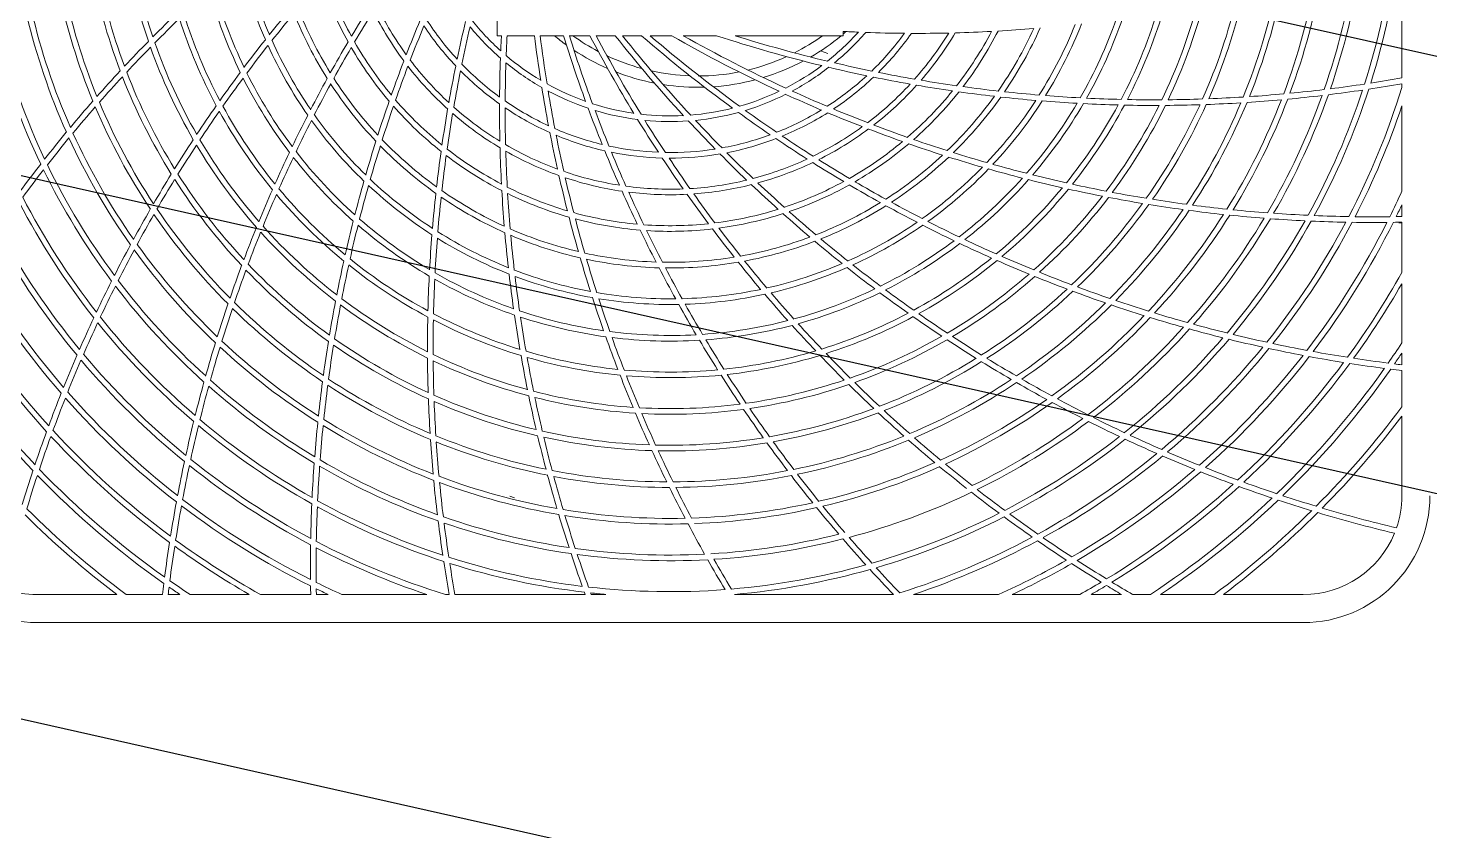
# Model space of a CAD drawing. Header units: millimetres. Extents: x -5096 to 255006, y -2833 to 77941.
# Drawn here: x 213182 to 214495, y 34242 to 34994 of the extents above; entities that cross this region are included whole.
import ezdxf

# ---------------------------------------------------------------- set-up
doc = ezdxf.new("R2010")
doc.units = ezdxf.units.MM
doc.layers.add('图框', color=7, linetype='Continuous', lineweight=0)

# ---------------------------------------------------------------- blocks, each defined once
blk = doc.blocks.new('A$C502410BE')
for p, q in [((13107.1, 6988.6), (17187.6, 6072.3)), ((13107.1, 6579.2), (17187.6, 5662.9)), ((13107.1, 6070.3), (17187.6, 5153.9))]:
    blk.add_line(p, q)
at = {"layer": '图框', "color": 1, "linetype": 'Continuous'}
for p, q in [((14612.7, 6472), (14612.7, 6573.2)), ((15460.1, 6554.5), (15460.1, 6432.5)), ((14936.9, 6476), (14936.9, 6472)), ((14616.7, 6472), (14612.7, 6472)), ((14647.7, 6472), (14622, 6472)), ((14674.8, 6472), (14653, 6472)), ((14699.6, 6472), (14680.3, 6472)), ((14723.4, 6472), (14705.5, 6472)), ((14747.9, 6472), (14730.1, 6472)), ((14776.4, 6472), (14756, 6472)), ((14818.3, 6472), (14787, 6472)), ((14936.9, 6472), (14835.6, 6472)), ((14922.3, 6455.5), (14915.7, 6457.9)), ((15460.1, 6427.1), (15460.1, 6423.5)), ((15460.1, 6406.2), (15460.1, 6326.4)), ((14213, 6386.3), (14212.8, 6386.3)), ((14534.3, 6386.3), (14534, 6386.3)), ((15457, 6307.2), (15457.4, 6307.2)), ((15460.1, 6312.5), (15459.5, 6312.5)), ((15460, 6307.2), (15460.1, 6307.2)), ((15460.1, 6313.7), (15460.1, 6302.6)), ((15457.4, 6296.7), (15460.1, 6296.7)), ((15460.1, 6297.4), (15460.1, 6250.2)), ((15460.1, 6239.6), (15460.1, 6184.3)), ((15460.1, 6201.8), (15460, 6201.8)), ((15460.1, 6196.5), (15460, 6196.5)), ((15460.1, 6174.7), (15460.1, 6163.8)), ((15460.1, 6158.5), (15460.1, 6124.5)), ((15460.1, 6115.7), (15460.1, 6041)), ((14624.5, 6040.7), (14629, 6039.4)), ((14256.4, 5948.7), (14181.7, 5948.7)), ((14299.2, 5948.7), (14265.2, 5948.7)), ((14315.4, 5948.7), (14304.5, 5948.7)), ((14380.3, 5948.7), (14325, 5948.7)), ((14438.1, 5948.7), (14391, 5948.7)), ((14454.4, 5948.7), (14443.3, 5948.7)), ((14546.9, 5948.7), (14467.1, 5948.7)), ((14567.8, 5948.7), (14564.2, 5948.7)), ((14695.2, 5948.7), (14573.2, 5948.7)), ((14714.6, 5948.7), (14700.8, 5948.7)), ((14983.9, 5948.7), (14835, 5948.7)), ((15082.4, 5948.7), (15002.7, 5948.7)), ((15158.6, 5948.7), (15095.1, 5948.7)), ((15197.6, 5948.7), (15169.3, 5948.7)), ((15224.6, 5948.7), (15208, 5948.7)), ((15284.3, 5948.7), (15234.1, 5948.7)), ((15367.8, 5948.7), (15293.1, 5948.7)), ((14181.7, 5922.4), (15367.8, 5922.4))]:
    blk.add_line(p, q, dxfattribs=at)
for centre, radius, start, end in [((14774.8, 6634.1), 516.6, 188.2982, 198.8962), ((14774.8, 6634.1), 511.3, 188.0114, 198.6023), ((14774.8, 6634.1), 687.9, 342.5363, 353.2957), ((14774.8, 6634.1), 545.6, 189.8195, 200.4528), ((14774.8, 6634.1), 408.5, 192.8122, 203.2259), ((14774.8, 6634.1), 653.7, 341.0972, 351.8319), ((14774.8, 6634.1), 682.7, 342.3187, 353.0745), ((14774.8, 6634.1), 550.9, 190.0866, 200.726), ((14774.8, 6634.1), 413.8, 193.1933, 203.6188), ((14774.8, 6634.1), 340, 198.3357, 208.5567), ((14774.8, 6634.1), 614.1, 339.3553, 350.0575), ((14774.8, 6634.1), 619.4, 339.5932, 350.3), ((14774.8, 6634.1), 648.4, 340.8703, 351.601), ((14774.8, 6634.1), 585.1, 191.7616, 202.4369), ((14774.8, 6634.1), 579.9, 191.5104, 202.1805), ((14774.8, 6634.1), 448.1, 195.5174, 206.0107), ((14774.8, 6634.1), 442.8, 195.1756, 205.6591), ((14774.8, 6634.1), 345.3, 198.8384, 209.0782), ((14774.8, 6634.1), 579.9, 337.7604, 348.4305), ((14774.8, 6634.1), 585.1, 338.0116, 348.6869), ((15613.5, 5795.3), 1323.2, 147.7957, 149.2682), ((14774.8, 6634.1), 511.3, 334.2614, 344.8525), ((14774.8, 6634.1), 516.6, 334.5482, 345.1462), ((14774.8, 6634.1), 545.6, 336.0695, 346.7028), ((14774.8, 6634.1), 550.9, 336.3366, 346.976), ((14774.8, 6634.1), 619.4, 193.3432, 204.05), ((14774.8, 6634.1), 614.1, 193.1053, 203.8075), ((15228.7, 5538.2), 1323.2, 133.7731, 135.1785), ((15228.7, 5538.2), 1317.9, 133.8875, 135.2916), ((14774.8, 6634.1), 482.3, 197.62, 208.1699), ((14774.8, 6634.1), 477.1, 197.3088, 207.8505), ((15433.7, 5647.8), 1323.2, 139.9921, 141.4222), ((15433.7, 5647.8), 1317.9, 140.1172, 141.543), ((14774.8, 6634.1), 379.6, 201.832, 212.1749), ((14774.8, 6634.1), 374.3, 201.3992, 211.7274), ((15613.5, 5795.3), 1317.9, 147.9379, 149.4018), ((14774.8, 6634.1), 311, 206.5693, 216.6757), ((14774.8, 6634.1), 305.8, 205.9683, 216.0507), ((14774.8, 6634.1), 442.8, 330.1756, 340.6592), ((14774.8, 6634.1), 448.1, 330.5174, 341.0107), ((14774.8, 6634.1), 477.1, 332.3088, 342.8507), ((14774.8, 6634.1), 482.3, 332.62, 343.1699), ((15761, 5975.1), 1323.2, 157.2634, 158.7749), ((15761, 5975.1), 1317.9, 157.4203, 158.919), ((14774.8, 6634.1), 276.8, 213.5455, 223.4719), ((14774.8, 6634.1), 271.5, 212.7992, 222.692), ((15870.6, 6180.1), 1323.2, 166.6588, 168.2337), ((15870.6, 6180.1), 1317.9, 166.8386, 168.3935), ((14774.8, 6634.1), 242.5, 219.3716, 229.0372), ((14774.8, 6634.1), 237.2, 218.3945, 228.0088), ((14774.8, 6634.1), 237.2, 308.3945, 318.0088), ((14774.8, 6634.1), 242.5, 309.3716, 319.0372), ((15006.2, 7797.4), 1323.2, 266.9979, 267.6141), ((14800.6, 6634.6), 210.9, 310.2595, 311.1838), ((15006.2, 7797.4), 1323.2, 267.9088, 269.4837), ((14774.8, 6634.1), 271.5, 314.0492, 323.942), ((14774.8, 6634.1), 276.8, 314.7955, 324.7219), ((14968.3, 6466.8), 26.4, 14.9756, 16.3528), ((15006.2, 7797.4), 1323.2, 269.7634, 271.2749), ((14774.8, 6634.1), 305.8, 318.4683, 328.5507), ((14774.8, 6634.1), 311, 319.0693, 329.1757), ((15006.2, 7797.4), 1323.2, 271.5457, 273.0183), ((14774.8, 6634.1), 340, 322.0857, 332.3072), ((14774.8, 6634.1), 345.3, 322.5884, 332.8282), ((14774.8, 6634.1), 374.3, 325.1492, 335.4778), ((15006.2, 7797.4), 1323.2, 273.2834, 274.7307), ((14774.8, 6634.1), 379.6, 325.582, 335.9249), ((14774.8, 6634.1), 408.5, 327.8122, 338.2261), ((14774.8, 6634.1), 413.8, 328.1933, 338.6188), ((14774.8, 6634.1), 653.7, 194.8472, 205.5819), ((14774.8, 6634.1), 648.4, 194.6203, 205.351), ((15228.7, 5538.2), 1323.2, 135.4337, 136.836), ((15228.7, 5538.2), 1317.9, 135.5466, 136.9482), ((14774.8, 6634.1), 516.6, 199.5482, 210.1462), ((14774.8, 6634.1), 511.3, 199.2614, 209.8523), ((15433.7, 5647.8), 1323.2, 141.6811, 143.0995), ((15433.7, 5647.8), 1317.9, 141.8012, 143.2167), ((14774.8, 6634.1), 413.8, 204.4433, 214.8688), ((14774.8, 6634.1), 408.5, 204.0622, 214.4757), ((15613.5, 5795.3), 1323.2, 149.5334, 150.9806), ((14774.8, 6634.1), 340, 209.5857, 219.8071), ((15938.1, 6402.7), 1323.2, 176.9979, 177.6141), ((15938.1, 6402.7), 1317.9, 176.9859, 177.7985), ((15960.9, 6634.1), 1323.2, 187.037, 188.8641), ((15960.9, 6634.1), 1317.9, 187.0653, 189.0485), ((14800.6, 6634.6), 210.9, 230.4663, 234.2761), ((15938.1, 6865.5), 1323.2, 197.301, 200.1141), ((15938.1, 6865.5), 1317.9, 197.3724, 200.2985), ((14800.6, 6634.6), 200.3, 234.2763, 242.2755), ((15870.6, 7088), 1323.2, 207.746, 211.3641), ((15870.6, 7088), 1317.9, 207.8667, 211.5485), ((15761, 7293), 1323.2, 218.3549, 222.6141), ((15761, 7293), 1317.9, 218.5366, 222.7985), ((15613.5, 7472.8), 1323.2, 229.1453, 233.8641), ((15613.5, 7472.8), 1317.9, 229.4114, 234.0485), ((15433.7, 7620.3), 1323.2, 240.2099, 245.1141), ((15433.7, 7620.3), 1317.9, 240.6132, 245.2985), ((15228.7, 7729.9), 1323.2, 251.9319, 256.3641), ((15228.7, 7729.9), 1317.9, 252.6484, 256.5485), ((14800.6, 6634.6), 200.3, 296.889, 305.7237), ((14800.6, 6634.6), 210.9, 300.0428, 309.5337), ((15613.5, 5795.3), 1317.9, 149.6656, 151.1067), ((14774.8, 6634.1), 345.3, 210.0884, 220.3282), ((15761, 5975.1), 1323.2, 159.0457, 160.5183), ((14774.8, 6634.1), 305.8, 217.2183, 227.3007), ((15938.1, 6402.7), 1323.2, 177.9088, 179.4837), ((14774.8, 6634.1), 237.2, 229.6445, 239.2588), ((14800.6, 6634.6), 210.9, 236.6233, 246.3967), ((14800.6, 6634.6), 200.3, 244.907, 254.9284), ((14800.6, 6634.6), 200.3, 283.5827, 294.5768), ((14800.6, 6634.6), 210.9, 286.9249, 297.9535), ((15228.7, 5538.2), 1323.2, 137.0908, 138.4916), ((14774.8, 6634.1), 545.6, 201.0695, 211.7028), ((15433.7, 5647.8), 1323.2, 143.3566, 144.7672), ((14774.8, 6634.1), 442.8, 206.4256, 216.909), ((15761, 5975.1), 1317.9, 159.1879, 160.6518), ((14774.8, 6634.1), 311, 217.8193, 227.9257), ((15870.6, 6180.1), 1323.2, 168.5134, 170.0249), ((15870.6, 6180.1), 1317.9, 168.6703, 170.169), ((14774.8, 6634.1), 276.8, 224.7955, 234.7219), ((14774.8, 6634.1), 271.5, 224.0492, 233.942), ((15938.1, 6402.7), 1317.9, 178.0888, 179.6435), ((14774.8, 6634.1), 242.5, 230.6234, 240.2872), ((14800.6, 6634.6), 210.9, 248.7153, 258.904), ((14800.6, 6634.6), 200.3, 257.4952, 267.9319), ((14800.6, 6634.6), 200.3, 270.1508, 281.183), ((14774.8, 6634.1), 237.2, 297.1445, 306.7588), ((14774.8, 6634.1), 242.5, 298.1216, 307.7872), ((15228.7, 7729.9), 1323.2, 256.6588, 258.2337), ((15228.7, 7729.9), 1317.9, 256.8386, 258.3935), ((15228.7, 7729.9), 1317.9, 258.6703, 260.169), ((15228.7, 5538.2), 1317.9, 137.2029, 138.6036), ((14774.8, 6634.1), 550.9, 201.3366, 211.976), ((15433.7, 5647.8), 1317.9, 143.4733, 144.8818), ((14774.8, 6634.1), 448.1, 206.7674, 217.2607), ((15613.5, 5795.3), 1323.2, 151.2421, 152.6722), ((15613.5, 5795.3), 1317.9, 151.3672, 152.793), ((14774.8, 6634.1), 379.6, 213.082, 223.4249), ((14774.8, 6634.1), 374.3, 212.6492, 222.9776), ((15960.9, 6634.1), 1323.2, 189.1588, 190.7337), ((14774.8, 6634.1), 237.2, 240.8945, 250.5088), ((14800.6, 6634.6), 210.9, 261.1775, 271.7243), ((14800.6, 6634.6), 210.9, 273.9412, 284.771), ((14774.8, 6634.1), 271.5, 302.7992, 312.692), ((14774.8, 6634.1), 276.8, 303.5455, 313.4719), ((14774.8, 6634.1), 305.8, 307.2183, 317.3007), ((15228.7, 7729.9), 1323.2, 258.5134, 260.0249), ((14774.8, 6634.1), 311, 307.8193, 317.9257), ((15228.7, 7729.9), 1323.2, 260.2957, 261.7683), ((15228.7, 7729.9), 1317.9, 260.4379, 261.9018), ((15228.7, 7729.9), 1317.9, 262.1656, 263.6067), ((14774.8, 6634.1), 687.9, 331.2863, 342.0457), ((15228.7, 7729.9), 1317.9, 277.1713, 278.5756), ((14774.8, 6634.1), 716.9, 332.4608, 342.9174), ((15228.7, 7729.9), 1323.2, 278.7173, 280.072), ((15228.7, 7729.9), 1317.9, 278.8312, 280.1127), ((15228.7, 5538.2), 1323.2, 138.7463, 140.147), ((14774.8, 6634.1), 579.9, 202.7604, 213.4305), ((15761, 5975.1), 1323.2, 160.7834, 162.2307), ((14774.8, 6634.1), 340, 220.8357, 231.0571), ((14774.8, 6634.1), 271.5, 235.2992, 245.192), ((15960.9, 6634.1), 1317.9, 189.3388, 190.8935), ((14774.8, 6634.1), 242.5, 241.8735, 251.5372), ((14774.8, 6634.1), 237.2, 285.8945, 295.5088), ((14774.8, 6634.1), 242.5, 286.8716, 296.5372), ((15433.7, 7620.3), 1323.2, 245.4088, 246.9837), ((15433.7, 7620.3), 1317.9, 245.5886, 247.1435), ((14774.8, 6634.1), 340, 310.8357, 321.0571), ((14774.8, 6634.1), 345.3, 311.3384, 321.5782), ((14774.8, 6634.1), 374.3, 313.8992, 324.2277), ((14774.8, 6634.1), 379.6, 314.332, 324.6749), ((15228.7, 7729.9), 1323.2, 262.0334, 263.4807), ((14774.8, 6634.1), 408.5, 316.5622, 326.976), ((14774.8, 6634.1), 413.8, 316.9433, 327.3688), ((15228.7, 7729.9), 1323.2, 263.7421, 265.1722), ((15228.7, 7729.9), 1317.9, 263.8672, 265.293), ((14774.8, 6634.1), 442.8, 318.9256, 329.4092), ((15228.7, 7729.9), 1323.2, 265.4311, 266.8495), ((15228.7, 7729.9), 1317.9, 265.5512, 266.9667), ((15228.7, 7729.9), 1317.9, 267.2233, 268.6318), ((15228.7, 7729.9), 1317.9, 268.8875, 270.2916), ((15228.7, 7729.9), 1317.9, 270.5466, 271.9482), ((14774.8, 6634.1), 579.9, 326.5104, 337.1805), ((14774.8, 6634.1), 585.1, 326.7616, 337.4369), ((15228.7, 7729.9), 1323.2, 272.0908, 273.4917), ((15228.7, 7729.9), 1317.9, 272.2029, 273.6036), ((14774.8, 6634.1), 614.1, 328.1053, 338.8075), ((14774.8, 6634.1), 619.4, 328.3432, 339.05), ((15228.7, 7729.9), 1323.2, 273.7463, 275.147), ((15228.7, 7729.9), 1317.9, 273.8582, 275.2591), ((14774.8, 6634.1), 648.4, 329.6203, 340.351), ((14774.8, 6634.1), 653.7, 329.8472, 340.5819), ((15228.7, 7729.9), 1323.2, 275.4017, 276.8033), ((15228.7, 7729.9), 1317.9, 275.5139, 276.9161), ((14774.8, 6634.1), 682.7, 331.0687, 341.8245), ((15228.7, 7729.9), 1323.2, 277.0583, 278.4619), ((15228.7, 5538.2), 1317.9, 138.8582, 140.2591), ((14774.8, 6634.1), 585.1, 203.0116, 213.6869), ((15433.7, 5647.8), 1323.2, 145.0231, 146.4285), ((15433.7, 5647.8), 1317.9, 145.1375, 146.5416), ((14774.8, 6634.1), 482.3, 208.87, 219.4199), ((14774.8, 6634.1), 477.1, 208.5588, 219.1004), ((15613.5, 5795.3), 1323.2, 152.9311, 154.3495), ((14774.8, 6634.1), 408.5, 215.3122, 225.7259), ((15761, 5975.1), 1317.9, 160.9156, 162.3567), ((14774.8, 6634.1), 345.3, 221.3384, 231.5782), ((15870.6, 6180.1), 1323.2, 170.2957, 171.7683), ((15870.6, 6180.1), 1317.9, 170.4379, 171.9018), ((14774.8, 6634.1), 311, 229.0693, 239.1757), ((14774.8, 6634.1), 305.8, 228.4683, 238.5507), ((15938.1, 6402.7), 1323.2, 179.7634, 181.2749), ((14774.8, 6634.1), 276.8, 236.0466, 245.9719), ((15938.1, 6402.7), 1317.9, 179.9205, 181.419), ((15938.1, 6865.5), 1323.2, 200.4088, 201.9837), ((14774.8, 6634.1), 237.2, 252.1445, 261.7588), ((14774.8, 6634.1), 242.5, 253.1216, 262.7872), ((15938.1, 6865.5), 1317.9, 200.5886, 202.1435), ((14774.8, 6634.1), 237.2, 263.3945, 273.0088), ((14774.8, 6634.1), 237.2, 274.6445, 284.2588), ((14774.8, 6634.1), 242.5, 275.6216, 285.2872), ((15613.5, 7472.8), 1323.2, 234.1588, 235.7337), ((15613.5, 7472.8), 1317.9, 234.3386, 235.8935), ((14774.8, 6634.1), 271.5, 291.5492, 301.442), ((14774.8, 6634.1), 276.8, 292.2955, 302.2219), ((15433.7, 7620.3), 1323.2, 247.2634, 248.7749), ((15433.7, 7620.3), 1317.9, 247.4203, 248.919), ((14774.8, 6634.1), 448.1, 319.2674, 329.7607), ((14774.8, 6634.1), 477.1, 321.0588, 331.6006), ((14774.8, 6634.1), 482.3, 321.37, 331.9199), ((15228.7, 7729.9), 1323.2, 267.1066, 268.5172), ((14774.8, 6634.1), 511.3, 323.0114, 333.6025), ((14774.8, 6634.1), 516.6, 323.2982, 333.8962), ((15228.7, 7729.9), 1323.2, 268.7731, 270.1785), ((14774.8, 6634.1), 545.6, 324.8195, 335.4528), ((14774.8, 6634.1), 550.9, 325.0866, 335.726), ((15228.6, 7732.4), 1325.7, 270.4354, 271.8349), ((14774.8, 6634.1), 722.2, 332.6705, 341.6053), ((15613.5, 5795.3), 1317.9, 153.0512, 154.4667), ((14774.8, 6634.1), 413.8, 215.6933, 226.1188), ((14774.8, 6634.1), 271.5, 246.5492, 256.442), ((15870.6, 7088), 1323.2, 211.6588, 213.2337), ((14774.8, 6634.1), 242.5, 264.3716, 274.0372), ((15870.6, 7088), 1317.9, 211.8386, 213.3935), ((15761, 7293), 1323.2, 222.9088, 224.4837), ((15761, 7293), 1317.9, 223.0886, 224.6435), ((14774.8, 6634.1), 305.8, 295.9683, 306.0507), ((14774.8, 6634.1), 311, 296.5693, 306.6757), ((15433.7, 7620.3), 1323.2, 249.0457, 250.5183), ((15433.7, 7620.3), 1317.9, 249.1879, 250.6518), ((15228.7, 5538.2), 1323.2, 140.4017, 141.8033), ((15228.7, 5538.2), 1317.9, 140.5139, 141.9161), ((14774.8, 6634.1), 619.4, 204.5932, 215.3), ((14774.8, 6634.1), 614.1, 204.3553, 215.0575), ((15433.7, 5647.8), 1323.2, 146.6837, 148.086), ((15433.7, 5647.8), 1317.9, 146.7966, 148.1982), ((14774.8, 6634.1), 516.6, 210.7982, 221.3962), ((14774.8, 6634.1), 511.3, 210.5114, 221.1023), ((15761, 5975.1), 1323.2, 162.4921, 163.9222), ((14774.8, 6634.1), 374.3, 223.8992, 234.2277), ((14774.8, 6634.1), 305.8, 239.7183, 249.8007), ((15960.9, 6634.1), 1323.2, 191.0134, 192.5249), ((15960.9, 6634.1), 1317.9, 191.1704, 192.669), ((14774.8, 6634.1), 276.8, 247.2959, 257.2219), ((14774.8, 6634.1), 271.5, 280.2992, 290.192), ((14774.8, 6634.1), 276.8, 281.0455, 290.9719), ((15613.5, 7472.8), 1323.2, 236.0134, 237.5249), ((15613.5, 7472.8), 1317.9, 236.1703, 237.669), ((14774.8, 6634.1), 340, 299.5857, 309.8071), ((14774.8, 6634.1), 345.3, 300.0884, 310.3282), ((15433.7, 7620.3), 1323.2, 250.7834, 252.2307), ((15433.7, 7620.3), 1317.9, 250.9156, 252.3567), ((15613.5, 5795.3), 1323.2, 154.6066, 156.0172), ((15613.5, 5795.3), 1317.9, 154.7233, 156.1318), ((14774.8, 6634.1), 448.1, 218.0174, 228.5107), ((14774.8, 6634.1), 442.8, 217.6756, 228.1591), ((15761, 5975.1), 1317.9, 162.6172, 164.043), ((14774.8, 6634.1), 379.6, 224.332, 234.6749), ((15870.6, 6180.1), 1323.2, 172.0334, 173.4807), ((15870.6, 6180.1), 1317.9, 172.1656, 173.6067), ((14774.8, 6634.1), 345.3, 232.5884, 242.8282), ((14774.8, 6634.1), 340, 232.0857, 242.3072), ((15938.1, 6402.7), 1323.2, 181.5457, 183.0183), ((14774.8, 6634.1), 311, 240.3194, 250.4257), ((15938.1, 6402.7), 1317.9, 181.6879, 183.1518), ((15938.1, 6865.5), 1323.2, 202.2634, 203.7749), ((14774.8, 6634.1), 271.5, 257.7992, 267.692), ((14774.8, 6634.1), 276.8, 258.5455, 268.4719), ((15938.1, 6865.5), 1317.9, 202.4203, 203.919), ((15870.6, 7088), 1323.2, 213.5134, 215.0249), ((14774.8, 6634.1), 271.5, 269.0492, 278.942), ((14774.8, 6634.1), 276.8, 269.7955, 279.7219), ((15870.6, 7088), 1317.9, 213.6703, 215.169), ((15761, 7293), 1323.2, 224.7634, 226.2749), ((15761, 7293), 1317.9, 224.9203, 226.419), ((14774.8, 6634.1), 305.8, 284.7183, 294.8005), ((14774.8, 6634.1), 374.3, 302.6492, 312.9776), ((14774.8, 6634.1), 379.6, 303.082, 313.4249), ((15433.7, 7620.3), 1323.2, 252.4921, 253.9222), ((15433.7, 7620.3), 1317.9, 252.6172, 254.043), ((15228.7, 5538.2), 1323.2, 142.0583, 143.4619), ((15228.7, 5538.2), 1317.9, 142.1713, 143.5756), ((14774.8, 6634.1), 653.7, 206.0972, 216.8319), ((14774.8, 6634.1), 648.4, 205.8703, 216.601), ((14774.8, 6634.1), 305.8, 250.9683, 261.0507), ((14774.8, 6634.1), 311, 285.3193, 295.4257), ((15613.5, 7472.8), 1323.2, 237.7957, 239.2682), ((15613.5, 7472.8), 1317.9, 237.9379, 239.4018), ((14774.8, 6634.1), 408.5, 305.3122, 315.7259), ((14774.8, 6634.1), 413.8, 305.6933, 316.1188), ((15433.7, 7620.3), 1323.2, 254.1811, 255.5995), ((15433.7, 7620.3), 1317.9, 254.3012, 255.7167), ((15433.7, 5647.8), 1323.2, 148.3408, 149.7416), ((15433.7, 5647.8), 1317.9, 148.4529, 149.8536), ((14774.8, 6634.1), 550.9, 212.5866, 223.226), ((14774.8, 6634.1), 545.6, 212.3195, 222.9527), ((15761, 5975.1), 1323.2, 164.1811, 165.5995), ((15761, 5975.1), 1317.9, 164.3012, 165.7167), ((14774.8, 6634.1), 413.8, 226.9433, 237.3688), ((14774.8, 6634.1), 408.5, 226.5622, 236.976), ((14774.8, 6634.1), 340, 243.3357, 253.5571), ((15960.9, 6634.1), 1323.2, 192.7957, 194.2683), ((14774.8, 6634.1), 311, 251.5693, 261.6757), ((15960.9, 6634.1), 1317.9, 192.9379, 194.4018), ((14774.8, 6634.1), 305.8, 262.2183, 272.3004), ((14774.8, 6634.1), 305.8, 273.4683, 283.5507), ((14774.8, 6634.1), 311, 274.0693, 284.1757), ((15761, 7293), 1323.2, 226.5457, 228.0183), ((15761, 7293), 1317.9, 226.6879, 228.1518), ((14774.8, 6634.1), 340, 288.3357, 298.5567), ((14774.8, 6634.1), 345.3, 288.8384, 299.0782), ((15613.5, 7472.8), 1323.2, 239.5334, 240.9806), ((15613.5, 7472.8), 1317.9, 239.6656, 241.1067), ((14774.8, 6634.1), 442.8, 307.6756, 318.1591), ((14774.8, 6634.1), 448.1, 308.0174, 318.5107), ((15433.7, 7620.3), 1323.2, 255.8566, 257.2672), ((15433.7, 7620.3), 1317.9, 255.9733, 257.3818), ((15433.7, 7620.3), 1317.9, 257.6375, 259.0416), ((14774.8, 6634.1), 682.7, 207.3187, 218.0745), ((15613.5, 5795.3), 1323.2, 156.2731, 157.6785), ((15613.5, 5795.3), 1317.9, 156.3875, 157.7916), ((14774.8, 6634.1), 482.3, 220.12, 230.6699), ((14774.8, 6634.1), 477.1, 219.8088, 230.3506), ((15870.6, 6180.1), 1323.2, 173.7421, 175.1722), ((15870.6, 6180.1), 1317.9, 173.8672, 175.293), ((14774.8, 6634.1), 379.6, 235.582, 245.9249), ((14774.8, 6634.1), 374.3, 235.1492, 245.4777), ((15938.1, 6402.7), 1323.2, 183.2834, 184.7307), ((15938.1, 6402.7), 1317.9, 183.4156, 184.8567), ((14774.8, 6634.1), 345.3, 243.8384, 254.0782), ((15938.1, 6865.5), 1323.2, 204.0457, 205.5183), ((14774.8, 6634.1), 311, 262.8193, 272.9257), ((15938.1, 6865.5), 1317.9, 204.1879, 205.6518), ((15870.6, 7088), 1323.2, 215.2957, 216.7682), ((15870.6, 7088), 1317.9, 215.4379, 216.9018), ((14774.8, 6634.1), 477.1, 309.8088, 320.3506), ((14774.8, 6634.1), 482.3, 310.12, 320.6699), ((14774.8, 6634.1), 511.3, 311.7614, 322.3524), ((14774.8, 6634.1), 516.6, 312.0482, 322.6462), ((15433.7, 7620.3), 1323.2, 257.5231, 258.9285), ((15433.7, 7620.3), 1323.2, 259.1837, 260.586), ((15433.7, 7620.3), 1317.9, 259.2966, 260.6982), ((15433.7, 7620.3), 1317.9, 260.9529, 262.3536), ((14774.8, 6634.1), 751.2, 333.8052, 335.8225), ((14774.8, 6634.1), 687.9, 207.5363, 218.2957), ((15433.7, 5647.8), 1323.2, 149.9963, 151.397), ((15433.7, 5647.8), 1317.9, 150.1082, 151.5091), ((14774.8, 6634.1), 585.1, 214.2616, 224.9369), ((14774.8, 6634.1), 579.9, 214.0104, 224.6805), ((14774.8, 6634.1), 340, 254.5857, 264.8071), ((14774.8, 6634.1), 340, 277.0857, 287.3071), ((14774.8, 6634.1), 345.3, 277.5884, 287.8282), ((15761, 7293), 1323.2, 228.2834, 229.7306), ((15761, 7293), 1317.9, 228.4156, 229.8567), ((14774.8, 6634.1), 374.3, 291.3992, 301.7274), ((14774.8, 6634.1), 379.6, 291.832, 302.1749), ((15613.5, 7472.8), 1323.2, 241.2421, 242.6722), ((15613.5, 7472.8), 1317.9, 241.3672, 242.793), ((14774.8, 6634.1), 545.6, 313.5695, 324.2028), ((14774.8, 6634.1), 550.9, 313.8366, 324.476), ((14774.8, 6634.1), 579.9, 315.2604, 325.9305), ((14774.8, 6634.1), 585.1, 315.5116, 326.1869), ((14774.8, 6634.1), 614.1, 316.8553, 327.5575), ((15433.7, 7620.3), 1323.2, 260.8408, 262.2417), ((14774.8, 6634.1), 619.4, 317.0932, 327.8), ((15433.7, 7620.3), 1323.2, 262.4963, 263.897), ((15433.7, 7620.3), 1317.9, 262.6082, 264.0091), ((15433.7, 7620.3), 1323.2, 264.1517, 265.5533), ((15433.7, 7620.3), 1317.9, 264.2639, 265.6661), ((15433.7, 7620.3), 1317.9, 265.9213, 267.3256), ((15433.7, 7620.3), 1317.9, 267.5812, 268.9886), ((14774.8, 6634.1), 756.5, 334.0083, 334.9479), ((15613.5, 5795.3), 1323.2, 157.9337, 159.336), ((14774.8, 6634.1), 511.3, 221.7614, 232.3524), ((15761, 5975.1), 1323.2, 165.8566, 167.2672), ((15761, 5975.1), 1317.9, 165.9733, 167.3818), ((14774.8, 6634.1), 448.1, 229.2674, 239.7607), ((14774.8, 6634.1), 442.8, 228.9256, 239.4092), ((14774.8, 6634.1), 374.3, 246.3992, 256.7277), ((15960.9, 6634.1), 1323.2, 194.5334, 195.9807), ((14774.8, 6634.1), 345.3, 255.0884, 265.3282), ((15960.9, 6634.1), 1317.9, 194.6656, 196.1067), ((14774.8, 6634.1), 340, 265.8357, 276.0567), ((14774.8, 6634.1), 345.3, 266.3384, 276.5782), ((15870.6, 7088), 1323.2, 217.0334, 218.4806), ((15870.6, 7088), 1317.9, 217.1656, 218.6067), ((14774.8, 6634.1), 408.5, 294.0622, 304.4757), ((14774.8, 6634.1), 413.8, 294.4433, 304.8688), ((15613.5, 7472.8), 1323.2, 242.9311, 244.3495), ((15613.5, 7472.8), 1317.9, 243.0512, 244.4667), ((14774.8, 6634.1), 648.4, 318.3703, 329.101), ((14774.8, 6634.1), 653.7, 318.5972, 329.3319), ((14774.8, 6634.1), 682.7, 319.8187, 330.5745), ((14774.8, 6634.1), 687.9, 320.0363, 330.7957), ((14774.8, 6634.1), 716.9, 321.2108, 331.9892), ((15433.7, 7620.3), 1323.2, 265.8083, 267.2119), ((14774.8, 6634.1), 722.2, 321.4205, 332.2022), ((14774.8, 6634.1), 751.2, 322.5552, 333.3539), ((15433.7, 7620.3), 1323.2, 267.4673, 268.8735), ((14774.8, 6634.1), 756.5, 322.7583, 333.5599), ((15433.7, 7620.3), 1323.2, 269.1295, 270.5392), ((15433.7, 7620.3), 1317.9, 269.2448, 270.6559), ((15433.7, 7620.3), 1323.2, 270.7959, 271.1407), ((15433.7, 7620.3), 1317.9, 270.9128, 271.1452), ((14774.8, 6634.1), 722.2, 208.9205, 219.7022), ((14774.8, 6634.1), 716.9, 208.7108, 219.4892), ((15613.5, 5795.3), 1317.9, 158.0466, 159.4482), ((14774.8, 6634.1), 516.6, 222.0482, 232.6462), ((15870.6, 6180.1), 1323.2, 175.4311, 176.8495), ((15870.6, 6180.1), 1317.9, 175.5512, 176.9667), ((14774.8, 6634.1), 413.8, 238.1933, 248.6188), ((14774.8, 6634.1), 408.5, 237.8122, 248.2261), ((15938.1, 6402.7), 1323.2, 184.9921, 186.4222), ((14774.8, 6634.1), 379.6, 246.832, 257.1749), ((15938.1, 6402.7), 1317.9, 185.1172, 186.543), ((15938.1, 6865.5), 1323.2, 205.7834, 207.2307), ((15938.1, 6865.5), 1317.9, 205.9156, 207.3567), ((14774.8, 6634.1), 374.3, 280.1492, 290.4776), ((14774.8, 6634.1), 379.6, 280.582, 290.9249), ((15761, 7293), 1323.2, 229.9921, 231.4222), ((15761, 7293), 1317.9, 230.1172, 231.543), ((14774.8, 6634.1), 442.8, 296.4256, 306.909), ((14774.8, 6634.1), 448.1, 296.7674, 307.2607), ((15613.5, 7472.8), 1323.2, 244.6066, 246.0172), ((15613.5, 7472.8), 1317.9, 244.7233, 246.1318), ((15433.7, 5647.8), 1323.2, 151.6517, 153.0533), ((15433.7, 5647.8), 1317.9, 151.7639, 153.1661), ((14774.8, 6634.1), 619.4, 215.8432, 226.55), ((14774.8, 6634.1), 614.1, 215.6053, 226.3075), ((14774.8, 6634.1), 374.3, 257.6492, 267.9776), ((14774.8, 6634.1), 374.3, 268.8992, 279.2273), ((15613.5, 7472.8), 1317.9, 246.3875, 247.7916), ((14774.8, 6634.1), 756.5, 210.2583, 221.0599), ((14774.8, 6634.1), 751.2, 210.0552, 220.8539), ((15613.5, 5795.3), 1323.2, 159.5908, 160.9916), ((15613.5, 5795.3), 1317.9, 159.7029, 161.1036), ((14774.8, 6634.1), 550.9, 223.8366, 234.476), ((14774.8, 6634.1), 545.6, 223.5695, 234.2028), ((15761, 5975.1), 1323.2, 167.5231, 168.9285), ((15761, 5975.1), 1317.9, 167.6375, 169.0416), ((14774.8, 6634.1), 482.3, 231.37, 241.9199), ((14774.8, 6634.1), 477.1, 231.0588, 241.6006), ((14774.8, 6634.1), 408.5, 249.0622, 259.476), ((15960.9, 6634.1), 1323.2, 196.2421, 197.6722), ((14774.8, 6634.1), 379.6, 258.082, 268.4249), ((15960.9, 6634.1), 1317.9, 196.3672, 197.793), ((15938.1, 6865.5), 1323.2, 207.4921, 208.9222), ((14774.8, 6634.1), 379.6, 269.332, 279.6749), ((15938.1, 6865.5), 1317.9, 207.6172, 209.043), ((15870.6, 7088), 1323.2, 218.7421, 220.1722), ((15870.6, 7088), 1317.9, 218.8672, 220.293), ((14774.8, 6634.1), 408.5, 282.8122, 293.2259), ((14774.8, 6634.1), 413.8, 283.1933, 293.6188), ((15761, 7293), 1323.2, 231.6811, 233.0995), ((15761, 7293), 1317.9, 231.8012, 233.2167), ((14774.8, 6634.1), 477.1, 298.5588, 309.1004), ((14774.8, 6634.1), 482.3, 298.87, 309.4199), ((15613.5, 7472.8), 1323.2, 246.2731, 247.6785), ((15433.7, 5647.8), 1323.2, 153.3083, 154.7119), ((14774.8, 6634.1), 648.4, 217.1203, 227.851), ((15870.6, 6180.1), 1323.2, 177.1066, 178.5172), ((15870.6, 6180.1), 1317.9, 177.2233, 178.6318), ((14774.8, 6634.1), 448.1, 240.5174, 251.0107), ((14774.8, 6634.1), 442.8, 240.1756, 250.6592), ((15938.1, 6402.7), 1323.2, 186.6811, 188.0995), ((14774.8, 6634.1), 413.8, 249.4433, 259.8688), ((15938.1, 6402.7), 1317.9, 186.8012, 188.2167), ((14774.8, 6634.1), 511.3, 300.5114, 311.1023), ((14774.8, 6634.1), 516.6, 300.7982, 311.3962), ((15613.5, 7472.8), 1323.2, 247.9337, 249.336), ((15613.5, 7472.8), 1317.9, 248.0466, 249.4482), ((14774.8, 6634.1), 785.5, 323.8591, 330.7485), ((14774.8, 6634.1), 790.7, 324.0564, 330.0736), ((14774.8, 6634.1), 785.5, 211.3591, 222.176), ((15433.7, 5647.8), 1317.9, 153.4213, 154.8256), ((14774.8, 6634.1), 653.7, 217.3472, 228.0819), ((14774.8, 6634.1), 511.3, 233.0114, 243.6024), ((15960.9, 6634.1), 1323.2, 197.9311, 199.3495), ((14774.8, 6634.1), 408.5, 260.3122, 270.726), ((14774.8, 6634.1), 413.8, 260.6933, 271.1188), ((15960.9, 6634.1), 1317.9, 198.0512, 199.4667), ((14774.8, 6634.1), 408.5, 271.5622, 281.9756), ((14774.8, 6634.1), 413.8, 271.9433, 282.3688), ((15870.6, 7088), 1323.2, 220.4311, 221.8495), ((15870.6, 7088), 1317.9, 220.5512, 221.9667), ((14774.8, 6634.1), 442.8, 285.1756, 295.6591), ((14774.8, 6634.1), 448.1, 285.5174, 296.0107), ((15761, 7293), 1323.2, 233.3566, 234.7672), ((15761, 7293), 1317.9, 233.4733, 234.8818), ((14774.8, 6634.1), 545.6, 302.3195, 312.9527), ((14774.8, 6634.1), 550.9, 302.5866, 313.226), ((15613.5, 7472.8), 1323.2, 249.5908, 250.9916), ((15613.5, 7472.8), 1317.9, 249.7029, 251.1036), ((14774.8, 6634.1), 790.7, 211.5564, 222.3761), ((15613.5, 5795.3), 1323.2, 161.2463, 162.647), ((15613.5, 5795.3), 1317.9, 161.3582, 162.7591), ((14774.8, 6634.1), 585.1, 225.5116, 236.1869), ((14774.8, 6634.1), 579.9, 225.2604, 235.9305), ((15761, 5975.1), 1323.2, 169.1837, 170.586), ((15761, 5975.1), 1317.9, 169.2966, 170.6982), ((14774.8, 6634.1), 516.6, 233.2982, 243.8962), ((14774.8, 6634.1), 477.1, 242.3088, 252.8506), ((14774.8, 6634.1), 442.8, 251.4256, 261.9092), ((15938.1, 6865.5), 1323.2, 209.1811, 210.5995), ((15938.1, 6865.5), 1317.9, 209.3012, 210.7167), ((14774.8, 6634.1), 477.1, 287.3088, 297.8505), ((15761, 7293), 1317.9, 235.1375, 236.5416), ((14774.8, 6634.1), 579.9, 304.0104, 314.6805), ((14774.8, 6634.1), 585.1, 304.2616, 314.9369), ((15613.5, 7472.8), 1323.2, 251.2463, 252.647), ((15613.5, 7472.8), 1317.9, 251.3582, 252.7591), ((15613.5, 7472.8), 1317.9, 253.0139, 254.4161), ((15433.7, 5647.8), 1323.2, 154.9673, 156.3735), ((15433.7, 5647.8), 1317.9, 155.0812, 156.4886), ((14774.8, 6634.1), 687.9, 218.7863, 229.5457), ((14774.8, 6634.1), 682.7, 218.5687, 229.3245), ((15870.6, 6180.1), 1323.2, 178.7731, 180.1785), ((15870.6, 6180.1), 1317.9, 178.8875, 180.2916), ((14774.8, 6634.1), 482.3, 242.62, 253.1699), ((15938.1, 6402.7), 1323.2, 188.3566, 189.7672), ((14774.8, 6634.1), 448.1, 251.7674, 262.2607), ((15938.1, 6402.7), 1317.9, 188.4733, 189.8818), ((14774.8, 6634.1), 442.8, 273.9256, 284.4089), ((14774.8, 6634.1), 448.1, 274.2674, 284.7607), ((15870.6, 7088), 1323.2, 222.1066, 223.5172), ((15870.6, 7088), 1317.9, 222.2233, 223.6318), ((14774.8, 6634.1), 482.3, 287.62, 298.1699), ((15761, 7293), 1323.2, 235.0231, 236.4285), ((14774.8, 6634.1), 614.1, 305.6053, 316.3075), ((14774.8, 6634.1), 619.4, 305.8432, 316.55), ((14774.8, 6634.1), 648.4, 307.1203, 317.851), ((15613.5, 7472.8), 1323.2, 252.9017, 254.3033), ((15613.5, 7472.8), 1317.9, 254.6713, 256.0756), ((14774.8, 6634.1), 614.1, 226.8553, 237.5575), ((15761, 5975.1), 1323.2, 170.8408, 172.2417), ((14774.8, 6634.1), 545.6, 234.8195, 245.4528), ((15960.9, 6634.1), 1323.2, 199.6066, 201.0172), ((14774.8, 6634.1), 442.8, 262.6756, 273.1592), ((14774.8, 6634.1), 448.1, 263.0174, 273.5107), ((15960.9, 6634.1), 1317.9, 199.7233, 201.1318), ((15938.1, 6865.5), 1323.2, 210.8566, 212.2672), ((15938.1, 6865.5), 1317.9, 210.9733, 212.3818), ((14774.8, 6634.1), 511.3, 289.2614, 299.8523), ((14774.8, 6634.1), 516.6, 289.5482, 300.1462), ((15761, 7293), 1323.2, 236.6837, 238.086), ((15761, 7293), 1317.9, 236.7966, 238.1982), ((14774.8, 6634.1), 653.7, 307.3472, 318.0819), ((14774.8, 6634.1), 682.7, 308.5687, 319.3245), ((14774.8, 6634.1), 687.9, 308.7863, 319.5457), ((15613.5, 7472.8), 1323.2, 254.5583, 255.9619), ((15613.5, 7472.8), 1323.2, 256.2173, 257.6235), ((15613.5, 7472.8), 1317.9, 256.3312, 257.7386), ((14774.8, 6634.1), 819.7, 213.2785, 223.4618), ((14774.8, 6634.1), 825, 213.8323, 223.6567), ((15433.7, 5647.8), 1323.2, 156.6295, 158.0392), ((14774.8, 6634.1), 716.9, 219.9608, 230.7392), ((15613.5, 5795.3), 1323.2, 162.9017, 164.3033), ((15613.5, 5795.3), 1317.9, 163.0139, 164.4161), ((14774.8, 6634.1), 619.4, 227.0932, 237.8), ((15761, 5975.1), 1317.9, 170.9529, 172.3536), ((14774.8, 6634.1), 550.9, 235.0866, 245.726), ((14774.8, 6634.1), 511.3, 244.2614, 254.8525), ((15938.1, 6402.7), 1323.2, 190.0231, 191.4285), ((14774.8, 6634.1), 477.1, 253.5588, 264.1006), ((14774.8, 6634.1), 477.1, 276.0588, 286.6005), ((14774.8, 6634.1), 482.3, 276.37, 286.9199), ((15870.6, 7088), 1323.2, 223.7731, 225.1785), ((15870.6, 7088), 1317.9, 223.8875, 225.2916), ((14774.8, 6634.1), 716.9, 309.9608, 320.7392), ((14774.8, 6634.1), 722.2, 310.1705, 320.9522), ((14774.8, 6634.1), 751.2, 311.3052, 322.1039), ((15613.5, 7472.8), 1323.2, 257.8795, 259.2892), ((15613.5, 7472.8), 1317.9, 257.9948, 259.4059), ((15613.5, 7472.8), 1317.9, 259.6628, 261.0783), ((14774.8, 6634.1), 819.7, 325.1282, 326.7215), ((14774.8, 6634.1), 825, 325.3208, 326.1677), ((15433.7, 5647.8), 1317.9, 156.7448, 158.1559), ((14774.8, 6634.1), 722.2, 220.1705, 230.9522), ((15870.6, 6180.1), 1323.2, 180.4337, 181.836), ((15870.6, 6180.1), 1317.9, 180.5466, 181.9482), ((14774.8, 6634.1), 516.6, 244.5482, 255.1462), ((15938.1, 6402.7), 1317.9, 190.1375, 191.5416), ((14774.8, 6634.1), 482.3, 253.87, 264.4199), ((14774.8, 6634.1), 477.1, 264.8088, 275.3506), ((14774.8, 6634.1), 545.6, 291.0695, 301.7028), ((14774.8, 6634.1), 550.9, 291.3366, 301.976), ((15761, 7293), 1323.2, 238.3408, 239.7416), ((15761, 7293), 1317.9, 238.4529, 239.8536), ((14774.8, 6634.1), 756.5, 311.5083, 322.3099), ((14774.8, 6634.1), 785.5, 312.6091, 323.426), ((14774.8, 6634.1), 790.7, 312.8064, 323.6261), ((14774.8, 6634.1), 819.7, 313.8782, 324.7118), ((14774.8, 6634.1), 825, 314.0708, 324.9067), ((15613.5, 7472.8), 1323.2, 259.5459, 260.9598), ((15613.5, 7472.8), 1323.2, 261.2173, 262.636), ((15613.5, 7472.8), 1317.9, 261.3361, 262.7565), ((15613.5, 7472.8), 1323.2, 262.8945, 263.3426), ((15613.5, 7472.8), 1317.9, 263.0153, 263.3158), ((15613.5, 5795.3), 1323.2, 164.5583, 165.9619), ((14774.8, 6634.1), 648.4, 228.3703, 239.101), ((15761, 5975.1), 1323.2, 172.4963, 173.897), ((14774.8, 6634.1), 579.9, 236.5104, 247.1805), ((15960.9, 6634.1), 1323.2, 201.2731, 202.6785), ((14774.8, 6634.1), 482.3, 265.12, 275.6699), ((15960.9, 6634.1), 1317.9, 201.3875, 202.7916), ((15938.1, 6865.5), 1323.2, 212.5231, 213.9285), ((15938.1, 6865.5), 1317.9, 212.6375, 214.0416), ((14774.8, 6634.1), 511.3, 278.0114, 288.6023), ((15870.6, 7088), 1317.9, 225.5466, 226.9482), ((14774.8, 6634.1), 579.9, 292.7604, 303.4305), ((14774.8, 6634.1), 585.1, 293.0116, 303.6869), ((15761, 7293), 1323.2, 239.9963, 241.397), ((15761, 7293), 1317.9, 240.1082, 241.5091), ((15433.7, 5647.8), 1323.2, 158.2959, 159.7098), ((15433.7, 5647.8), 1317.9, 158.4128, 159.8283), ((14774.8, 6634.1), 756.5, 221.5083, 232.3099), ((14774.8, 6634.1), 751.2, 221.3052, 232.1039), ((15613.5, 5795.3), 1317.9, 164.6713, 166.0756), ((14774.8, 6634.1), 653.7, 228.5972, 239.3319), ((15761, 5975.1), 1317.9, 172.6082, 174.0091), ((14774.8, 6634.1), 585.1, 236.7616, 247.4369), ((14774.8, 6634.1), 545.6, 246.0695, 256.7028), ((15938.1, 6402.7), 1323.2, 191.6837, 193.086), ((14774.8, 6634.1), 511.3, 255.5114, 266.1025), ((14774.8, 6634.1), 516.6, 255.7982, 266.3962), ((15938.1, 6402.7), 1317.9, 191.7966, 193.1982), ((14774.8, 6634.1), 516.6, 278.2982, 288.8962), ((15870.6, 7088), 1323.2, 225.4337, 226.836), ((15870.6, 6180.1), 1323.2, 182.0908, 183.4917), ((15870.6, 6180.1), 1317.9, 182.2029, 183.6036), ((14774.8, 6634.1), 550.9, 246.3366, 256.976), ((14774.8, 6634.1), 511.3, 266.7614, 277.3524), ((14774.8, 6634.1), 516.6, 267.0482, 277.6462), ((15938.1, 6865.5), 1323.2, 214.1837, 215.586), ((15938.1, 6865.5), 1317.9, 214.2966, 215.6982), ((14774.8, 6634.1), 545.6, 279.8195, 290.4528), ((15870.6, 7088), 1317.9, 227.2029, 228.6036), ((14774.8, 6634.1), 614.1, 294.3553, 305.0575), ((14774.8, 6634.1), 619.4, 294.5932, 305.3), ((15761, 7293), 1323.2, 241.6517, 243.0533), ((15761, 7293), 1317.9, 241.7639, 243.1661), ((14774.8, 6634.1), 854, 315.1178, 323.3665), ((15613.5, 5795.3), 1323.2, 166.2173, 167.6235), ((15613.5, 5795.3), 1317.9, 166.3312, 167.7386), ((14774.8, 6634.1), 687.9, 230.0363, 240.7957), ((14774.8, 6634.1), 682.7, 229.8187, 240.5745), ((15761, 5975.1), 1323.2, 174.1517, 175.5533), ((15761, 5975.1), 1317.9, 174.2639, 175.6661), ((14774.8, 6634.1), 619.4, 238.3432, 249.05), ((14774.8, 6634.1), 614.1, 238.1053, 248.8075), ((15960.9, 6634.1), 1323.2, 202.9337, 204.336), ((15960.9, 6634.1), 1317.9, 203.0466, 204.4482), ((14774.8, 6634.1), 550.9, 280.0866, 290.726), ((15870.6, 7088), 1323.2, 227.0908, 228.4916), ((14774.8, 6634.1), 648.4, 295.8703, 306.601), ((14774.8, 6634.1), 653.7, 296.0972, 306.8319), ((15761, 7293), 1323.2, 243.3083, 244.7119), ((15761, 7293), 1317.9, 243.4213, 244.8256), ((14774.8, 6634.1), 859.3, 315.3061, 322.8964), ((15433.7, 5647.8), 1323.2, 159.9673, 161.386), ((15433.7, 5647.8), 1317.9, 160.0861, 161.5065), ((14774.8, 6634.1), 790.7, 222.8064, 233.6261), ((14774.8, 6634.1), 785.5, 222.6091, 233.426), ((15870.6, 6180.1), 1323.2, 183.7463, 185.147), ((14774.8, 6634.1), 579.9, 247.7604, 258.4305), ((15938.1, 6402.7), 1323.2, 193.3408, 194.7417), ((14774.8, 6634.1), 545.6, 257.3195, 267.9528), ((14774.8, 6634.1), 550.9, 257.5866, 268.226), ((15938.1, 6402.7), 1317.9, 193.4529, 194.8536), ((14774.8, 6634.1), 545.6, 268.5695, 279.2028), ((14774.8, 6634.1), 579.9, 281.5104, 292.1805), ((15870.6, 7088), 1317.9, 228.8582, 230.2591), ((14774.8, 6634.1), 682.7, 297.3187, 308.0745), ((14774.8, 6634.1), 687.9, 297.5363, 308.2957), ((15761, 7293), 1323.2, 244.9673, 246.3735), ((15761, 7293), 1317.9, 245.0812, 246.4886), ((14774.8, 6634.1), 585.1, 248.0116, 258.6869), ((15870.6, 6180.1), 1317.9, 183.8582, 185.2591), ((15960.9, 6634.1), 1323.2, 204.5908, 205.9917), ((14774.8, 6634.1), 550.9, 268.8366, 279.476), ((15960.9, 6634.1), 1317.9, 204.7029, 206.1036), ((15938.1, 6865.5), 1323.2, 215.8408, 217.2417), ((15938.1, 6865.5), 1317.9, 215.9529, 217.3536), ((14774.8, 6634.1), 585.1, 281.7616, 292.4369), ((15870.6, 7088), 1323.2, 228.7463, 230.147), ((14774.8, 6634.1), 716.9, 298.7108, 309.4892), ((15761, 7293), 1317.9, 246.7448, 248.1559), ((15613.5, 5795.3), 1323.2, 167.8795, 169.2892), ((15613.5, 5795.3), 1317.9, 167.9948, 169.4059), ((14774.8, 6634.1), 722.2, 231.4205, 242.2022), ((14774.8, 6634.1), 716.9, 231.2108, 241.9892), ((15761, 5975.1), 1323.2, 175.8083, 177.2119), ((15761, 5975.1), 1317.9, 175.9213, 177.3256), ((14774.8, 6634.1), 653.7, 239.8472, 250.5819), ((14774.8, 6634.1), 648.4, 239.6203, 250.351), ((14774.8, 6634.1), 614.1, 283.1053, 293.8075), ((14774.8, 6634.1), 619.4, 283.3432, 294.05), ((15870.6, 7088), 1323.2, 230.4017, 231.8033), ((15870.6, 7088), 1317.9, 230.5139, 231.9161), ((14774.8, 6634.1), 722.2, 298.9205, 309.7022), ((15761, 7293), 1323.2, 246.6295, 248.0392), ((15761, 7293), 1317.9, 248.4128, 249.8283), ((15433.7, 5647.8), 1323.2, 161.6445, 163.0686), ((15433.7, 5647.8), 1317.9, 161.7653, 163.1913), ((14774.8, 6634.1), 825, 224.0708, 234.9067), ((14774.8, 6634.1), 819.7, 223.8782, 234.7118), ((15870.6, 6180.1), 1323.2, 185.4017, 186.8033), ((14774.8, 6634.1), 614.1, 249.3553, 260.0575), ((15938.1, 6402.7), 1323.2, 194.9963, 196.397), ((14774.8, 6634.1), 579.9, 259.0104, 269.6805), ((15938.1, 6402.7), 1317.9, 195.1082, 196.5091), ((14774.8, 6634.1), 585.1, 259.2616, 269.9369), ((14774.8, 6634.1), 579.9, 270.2604, 280.9305), ((14774.8, 6634.1), 585.1, 270.5116, 281.1869), ((15938.1, 6865.5), 1323.2, 217.4963, 218.897), ((15938.1, 6865.5), 1317.9, 217.6082, 219.0091), ((14774.8, 6634.1), 751.2, 300.0552, 310.8539), ((14774.8, 6634.1), 756.5, 300.2583, 311.0599), ((15761, 7293), 1323.2, 248.2959, 249.7098), ((15761, 7293), 1317.9, 250.0861, 251.5065), ((14181.7, 6041), 118.6, 180, 270), ((15870.6, 6180.1), 1317.9, 185.5139, 186.9161), ((14774.8, 6634.1), 619.4, 249.5932, 260.3), ((15960.9, 6634.1), 1323.2, 206.2463, 207.647), ((15960.9, 6634.1), 1317.9, 206.3582, 207.7591), ((14774.8, 6634.1), 653.7, 284.8472, 295.5819), ((15870.6, 7088), 1323.2, 232.0583, 233.4619), ((15870.6, 7088), 1317.9, 232.1713, 233.5756), ((14774.8, 6634.1), 785.5, 301.3591, 312.176), ((14774.8, 6634.1), 790.7, 301.5564, 312.3761), ((15761, 7293), 1323.2, 249.9673, 251.386), ((15761, 7293), 1317.9, 251.7653, 253.1913), ((15367.8, 6041), 118.6, 270, 0), ((15367.8, 6041), 92.3, 341.0958, 0), ((14774.8, 6634.1), 854, 225.1178, 233.3665), ((15613.5, 5795.3), 1323.2, 169.5459, 170.9598), ((15613.5, 5795.3), 1317.9, 169.6628, 171.0783), ((14774.8, 6634.1), 756.5, 232.7583, 243.5599), ((14774.8, 6634.1), 751.2, 232.5552, 243.3539), ((15761, 5975.1), 1323.2, 177.4673, 178.8735), ((15761, 5975.1), 1317.9, 177.5812, 178.9886), ((14774.8, 6634.1), 687.9, 241.2863, 252.0457), ((14774.8, 6634.1), 682.7, 241.0687, 251.8245), ((14774.8, 6634.1), 614.1, 260.6053, 271.3075), ((14774.8, 6634.1), 614.1, 271.8553, 282.5575), ((14774.8, 6634.1), 619.4, 272.0932, 282.8), ((15938.1, 6865.5), 1323.2, 219.1517, 220.5533), ((15938.1, 6865.5), 1317.9, 219.2639, 220.6661), ((14774.8, 6634.1), 819.7, 303.2785, 313.4618), ((14774.8, 6634.1), 825, 303.8323, 313.6567), ((15761, 7293), 1323.2, 251.6445, 253.0686), ((15761, 7293), 1317.9, 253.4512, 256.5794), ((14774.8, 6634.1), 859.3, 225.3061, 232.8964), ((15870.6, 6180.1), 1323.2, 187.0583, 188.4619), ((14774.8, 6634.1), 648.4, 250.8703, 261.601), ((15870.6, 6180.1), 1317.9, 187.1713, 188.5756), ((14774.8, 6634.1), 653.7, 251.0972, 261.8319), ((15938.1, 6402.7), 1323.2, 196.6517, 198.0533), ((15938.1, 6402.7), 1317.9, 196.7639, 198.1661), ((14774.8, 6634.1), 619.4, 260.8432, 271.55), ((15960.9, 6634.1), 1323.2, 207.9017, 209.3033), ((14774.8, 6634.1), 682.7, 286.0687, 296.8245), ((14774.8, 6634.1), 687.9, 286.2863, 297.0457), ((15870.6, 7088), 1323.2, 233.7173, 235.1235), ((15870.6, 7088), 1317.9, 233.8312, 235.2386), ((14774.8, 6634.1), 854, 306.6335, 314.7164), ((14774.8, 6634.1), 859.3, 307.1036, 314.9069), ((15761, 7293), 1323.2, 253.3281, 256.5506), ((14774.8, 6634.1), 648.4, 273.3703, 284.101), ((15938.1, 6865.5), 1317.9, 220.9213, 222.3256), ((14774.8, 6634.1), 716.9, 287.4608, 298.2392), ((15870.6, 7088), 1317.9, 235.4948, 236.9059), ((15367.8, 6041), 92.3, 270, 337.7956), ((15613.5, 5795.3), 1323.2, 171.2173, 172.636), ((15613.5, 5795.3), 1317.9, 171.3361, 172.7565), ((14774.8, 6634.1), 790.7, 234.0564, 240.0736), ((14774.8, 6634.1), 785.5, 233.8591, 240.7485), ((15761, 5975.1), 1323.2, 179.1295, 180.5392), ((15761, 5975.1), 1317.9, 179.2448, 180.6559), ((14774.8, 6634.1), 722.2, 242.6705, 251.6053), ((14774.8, 6634.1), 716.9, 242.4608, 252.9174), ((14774.8, 6634.1), 648.4, 262.1203, 272.851), ((14774.8, 6634.1), 653.7, 273.5972, 284.3319), ((15938.1, 6865.5), 1323.2, 220.8083, 222.2119), ((14774.8, 6634.1), 722.2, 288.3947, 298.4522), ((15870.6, 7088), 1323.2, 235.3795, 236.7892), ((15870.6, 6180.1), 1323.2, 188.7173, 190.072), ((14774.8, 6634.1), 682.7, 252.3187, 263.0745), ((14774.8, 6634.1), 687.9, 252.5363, 263.2957), ((15870.6, 6180.1), 1317.9, 188.8312, 190.1127), ((15938.1, 6402.7), 1323.2, 198.3083, 199.7119), ((15938.1, 6402.7), 1317.9, 198.4213, 199.8256), ((14774.8, 6634.1), 653.7, 262.3472, 273.0819), ((15960.9, 6634.1), 1323.2, 209.5583, 210.9619), ((15960.9, 6634.1), 1317.9, 209.6713, 211.0756), ((14774.8, 6634.1), 682.7, 274.8187, 285.5745), ((14774.8, 6634.1), 751.2, 294.1775, 299.6039), ((14774.8, 6634.1), 756.5, 295.0521, 299.8099), ((15870.6, 7088), 1323.2, 237.0459, 238.4598), ((15870.6, 7088), 1317.9, 237.1628, 238.5783), ((14774.8, 6634.1), 687.9, 275.0194, 285.7957), ((15938.1, 6865.5), 1323.2, 222.4673, 223.853), ((15938.1, 6865.5), 1317.9, 222.5812, 223.9886), ((14181.7, 6041), 92.3, 251.0958, 270), ((15613.5, 5795.3), 1323.2, 172.8945, 173.3426), ((15613.5, 5795.3), 1317.9, 173.0153, 173.3158), ((14774.8, 6634.1), 825, 235.3208, 236.1677), ((14774.8, 6634.1), 819.7, 235.1282, 236.7215), ((15761, 5975.1), 1323.2, 180.7959, 181.1407), ((14774.8, 6634.1), 751.2, 243.8052, 245.8225), ((14774.8, 6634.1), 756.5, 244.0083, 244.9479), ((15761, 5975.1), 1317.9, 180.9128, 181.1452), ((15938.1, 6402.7), 1323.2, 199.9673, 200.0626), ((14774.8, 6634.1), 682.7, 263.5687, 274.3245), ((15938.1, 6402.7), 1317.9, 200.0812, 200.1463), ((14774.8, 6634.1), 687.9, 263.7863, 264.9829), ((14774.8, 6634.1), 785.5, 299.2515, 300.926), ((14774.8, 6634.1), 790.7, 299.9264, 301.1261), ((15870.6, 7088), 1323.2, 238.7173, 239.4258), ((15870.6, 7088), 1317.9, 238.8361, 239.816)]:
    blk.add_arc(centre, radius, start, end, dxfattribs=at)

msp = doc.modelspace()

# ---------------------------------------------------------------- block references
msp.add_blockref('A$C502410BE', (199008.6, 28515))

doc.saveas('drawing.dxf')
